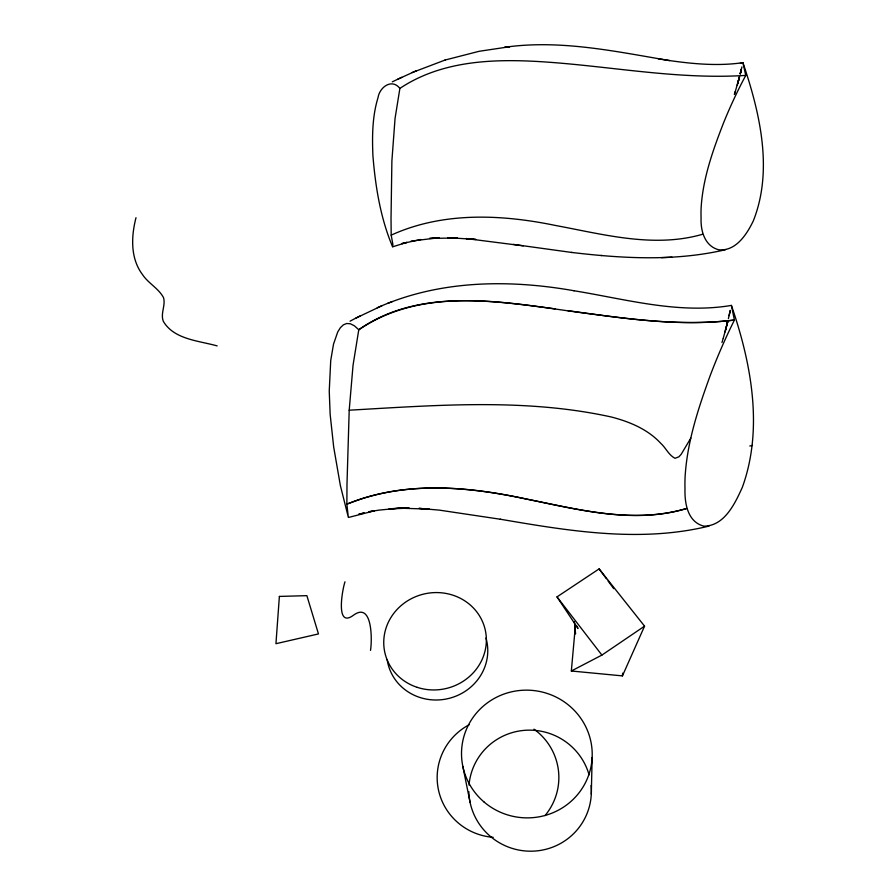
<?xml version="1.0" encoding="UTF-8"?>
<svg xmlns="http://www.w3.org/2000/svg" width="896" height="896" viewBox="0 0 896 896"><rect width="100%" height="100%" fill="white"/><g stroke="black" fill="none" stroke-linecap="round" stroke-linejoin="round"><path stroke-width="1.34" d="M742.93 62.642L745.741 75.398L742.168 82.23A995.994 701.96 25.3 0 0 723.71 122.494C713.048 149.867 702.901 178.158 701.131 207.726A192.965 153.171 9.7 0 0 701.086 217.907C700.526 230.698 704.637 245.974 718.547 249.738C735.75 251.686 746.894 234.282 753.357 220.786C773.483 169.915 759.774 112.493 742.93 62.642L740.421 63L742.885 62.664C718.39 66.248 693.482 63.997 669.11 60.502M731.394 305.413L734.418 320.029L730.498 328.059A1156.568 826.605 34.1 0 0 710.214 375.547C698.331 408.195 687.176 441.818 685.104 476.739A213.058 181.843 18.6 0 0 684.992 488.902C684.578 503.328 687.602 522.099 703.954 526.176C724.506 525.997 735 503.496 742.325 487.357C763.672 428.568 751.173 362.824 731.394 305.413C678.496 314.362 625.766 299.141 573.832 290.718M591.304 794.136L592.144 757.478M349.205 410.2L346.987 484.254L346.875 504.123L348.309 517.25L340.346 485.442L333.682 447.026L330.154 414.411L329.246 391.093L330.725 360.494L333.525 344.12L337.736 331.946L340.379 327.701L343.37 324.845L346.696 323.501L350.381 323.781L354.413 325.819L358.781 329.75L353.046 365.232L349.205 410.2C436.318 405.25 525.414 398.026 611.386 417.01C629.507 421.714 647.696 429.218 660.643 443.206C665.829 447.81 668.707 455.157 675.046 458.293L678.899 456.814L681.184 454.283L690.838 438.088M575.456 625.083L571.334 671.003L622.44 675.886L622.642 673.142M370.507 650.384C372.198 640.36 372.602 601.182 353.483 615.205C335.138 628.97 342.362 589.288 344.994 581.818M136.002 217.694C131.197 236.331 130.245 258.126 142.318 274.322C148.109 283.27 158.547 288.254 163.554 297.685C165.771 305.502 160.306 313.477 163.296 321.261C173.902 339.528 198.834 340.704 217.134 345.901M729.714 312.883L730.274 310.374L728.37 318.674M729.086 315.616L729.68 313.062M741.922 66.886L740.88 71.299M399.885 88.402L395.058 118.418L391.888 160.933L391.026 218.512L391.194 235.144L392.874 244.373L392.571 246.747C380.475 218.075 375.402 186.514 372.904 155.59C372.12 136.203 372.254 116.323 378.034 97.619C379.546 87.282 391.798 78.042 399.885 88.402C446.174 57.501 504.594 58.554 557.861 62.922C620.379 68.085 682.808 79.475 745.741 75.398M740.858 71.355L741.373 69.216M741.373 69.25L740.242 73.886L740.779 71.702M726.947 324.52L727.63 321.742M727.608 321.843L726.88 324.766L727.552 322.067M726.074 327.936L726.701 325.461M726.802 325.08L727.507 322.291M738.942 78.949L739.547 76.586M739.525 76.675L735.123 92.154M725.95 328.362L726.678 325.595M725.502 330.086L725.861 328.72L724.965 332.08M725.525 330.008L726.645 325.73M738.819 79.374L739.458 76.966M725.67 329.47L723.218 338.285M738.002 82.365L738.685 79.878M737.61 83.765L737.946 82.555M737.576 83.899L737.912 82.678L737.206 85.198M722.658 340.189L723.106 338.666M721.963 342.518L722.422 340.973M735.011 92.49L735.414 91.19M734.91 92.814L734.384 94.472L734.698 93.498M622.44 675.886L644.56 626.147L599.11 568.893L557.01 596.882L577.987 628.499L576.923 626.136M571.334 671.003L601.899 655.088L644.56 626.147M355.499 318.293L350.056 321.182M360.573 315.717L355.869 318.114L382.054 305.67L377.272 307.731M392.291 81.838L401.789 77.325M397.578 79.296L416.472 70.694M412.182 72.542L445.256 59.976M382.312 305.547L387.374 303.475M391.194 235.144C442.792 211.59 501.458 214.267 555.766 225.523C603.792 234.438 654.114 248.326 702.61 234.259M392.459 301.515L387.598 303.397C446.667 279.966 512.266 279.81 574.09 290.763M392.75 246.781L406.963 242.368L401.856 243.6L420.874 239.501M348.533 517.451L374.248 510.866L368.805 511.75L379.098 510.104L399.47 508.155L388.998 508.883L409.304 508.144L398.866 508.166L429.24 509.107L418.925 508.368L439.174 510.104L500.629 519.288M444.965 60.066L479.136 51.296L509.779 46.715L504.694 47.286C559.966 39.368 615.171 51.43 669.435 60.558L658.302 58.834M709.027 526.086C640.147 542.965 568.915 530.936 500.27 519.221M749.806 446.006L752.45 445.446M725.525 249.715C674.979 261.509 622.518 258.496 571.424 252.414M411.018 241.147L439.298 237.642L429.554 238.426L457.33 237.966L447.63 237.63L475.765 239.434L466.189 238.56L523.208 245.84M661.483 257.656L671.922 257.208M600.981 255.461L601.91 255.528M572.096 252.504L513.352 244.395M554.994 308.851C490.022 300.138 415.957 289.397 358.781 329.75C428.478 282.565 515.973 304.786 593.387 314.238C640.024 320.51 687.445 326.021 734.418 320.029C678.731 326.816 622.798 318.338 567.672 310.632M557.01 596.882L601.899 655.088M599.11 568.893L606.424 578.771M608.048 580.966L613.738 588.661M462.818 766.304L470.064 802.278M574.426 621.656L575.59 633.931M485.968 638.019A50.68 47.958 -13.3 0 1 447.462 698.757A50.68 47.958 -13.3 0 1 387.195 659.781M534.005 729.165A60.85 59.976 -1.1 0 1 545.026 815.584M493.214 837.323A60.85 59.976 -1.1 0 1 438.446 789.835A60.85 59.976 -1.1 0 1 469.325 724.662M591.091 785.478A61.376 60.435 18.6 0 1 533.747 851.122A61.376 60.435 18.6 0 1 468.832 791.56M469.022 785.109A61.376 60.435 18.6 0 1 524.25 730.363A61.376 60.435 18.6 0 1 589.086 774.85M279.384 596.422L275.946 643.698L318.461 633.931L306.88 595.661L279.384 596.422M740.813 71.579L740.275 73.741L740.813 71.579M727.53 322.179L726.835 324.946L727.53 322.179M738.707 79.766L738.08 82.107L738.707 79.766M358.736 499.822L346.875 504.123C403.894 480.738 467.174 486.158 525.974 498.971C578.368 509.454 633.618 524.507 686.56 508.502C633.539 524.216 578.458 509.555 525.974 498.971C471.15 487.245 412.81 481.466 358.736 499.822M364.056 512.971L358.747 514.282L363.933 513.016M417.245 687.355A51.464 48.541 -13.2 0 0 485.632 631.814A51.464 48.541 -13.2 0 0 402.282 604.61A51.464 48.541 -13.2 0 0 417.245 687.355M484.019 801.965A65.386 63.84 8 0 0 591.024 766.573A65.386 63.84 8 0 0 505.546 693.504A65.386 63.84 8 0 0 484.019 801.965"/></g></svg>
